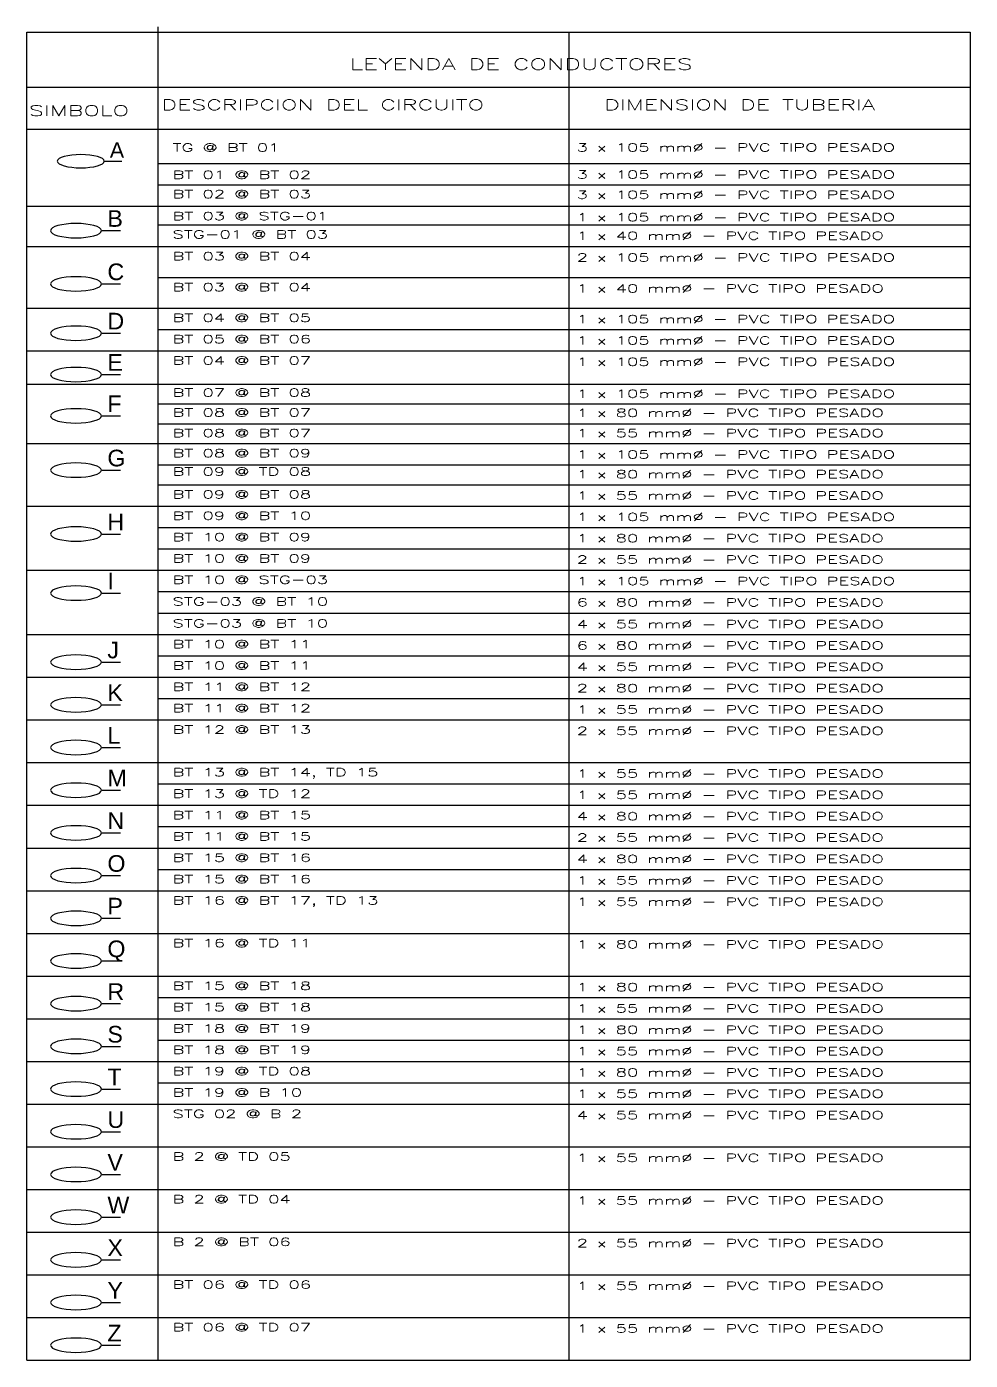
# Model space of a CAD drawing. Header units: inches. Extents: x 1693 to 10990, y 1878 to 5055.
# Drawn here: x 1695.77 to 1725.26, y 2120.28 to 2161.95 of the extents above; entities that cross this region are included whole.
import ezdxf

# ---------------------------------------------------------------- set-up
doc = ezdxf.new("R2010")
doc.units = ezdxf.units.IN
doc.linetypes.add('ACAD_ISO05W100', pattern=[33, 24, -3, 0, -3, 0, -3])
doc.layers.add('06 TEXTOS LEYE', color=120, linetype='Continuous', lineweight=0)
doc.layers.add('SIMBOLO DE CAR.', color=1, linetype='Continuous', lineweight=30)
doc.layers.add('PERIMETRO', color=4, linetype='ACAD_ISO05W100')
doc.styles.add('R80-100', font='romans.shx', dxfattribs={"width": 1.3, "height": 0.16})
doc.styles.get("Standard").update_dxf_attribs({"font": 'arial.ttf'})

# ---------------------------------------------------------------- blocks, each defined once
blk = doc.blocks.new('SIMBOLO')
at = {"color": 1}
blk.add_line((0.626, 0), (1.085, 0), dxfattribs=at)
at = {"color": 1, "extrusion": (0, 0, -1)}
blk.add_ellipse((0.014, 0), major_axis=(0.612, 0), ratio=0.282287, dxfattribs=at)

msp = doc.modelspace()

# ---------------------------------------------------------------- linework, layer by layer
at = {"layer": 'PERIMETRO', "color": 3, "linetype": 'Continuous'}
for p, q in [((1695.774, 2161.775), (1725.262, 2161.775)), ((1695.774, 2120.279), (1695.774, 2161.775)), ((1699.885, 2120.279), (1699.885, 2161.946)), ((1699.885, 2120.279), (1699.885, 2161.775)), ((1712.718, 2161.775), (1712.718, 2120.279)), ((1725.262, 2161.775), (1725.262, 2120.279)), ((1695.774, 2160.061), (1725.262, 2160.061)), ((1695.774, 2158.745), (1725.262, 2158.745)), ((1699.885, 2157.668), (1725.262, 2157.668)), ((1699.885, 2157.001), (1725.262, 2157.001)), ((1695.774, 2156.334), (1725.262, 2156.334)), ((1699.885, 2155.759), (1725.262, 2155.759)), ((1695.774, 2155.077), (1725.262, 2155.077)), ((1699.885, 2155.077), (1725.262, 2155.077)), ((1699.885, 2154.112), (1725.262, 2154.112)), ((1695.774, 2153.154), (1725.262, 2153.154)), ((1699.885, 2152.487), (1725.262, 2152.487)), ((1695.774, 2151.82), (1725.262, 2151.82)), ((1699.885, 2151.82), (1725.262, 2151.82)), ((1695.774, 2150.78), (1725.262, 2150.78)), ((1699.885, 2150.78), (1725.262, 2150.78)), ((1699.885, 2150.161), (1725.262, 2150.161)), ((1699.885, 2149.542), (1725.262, 2149.542)), ((1695.774, 2148.923), (1725.262, 2148.923)), ((1699.885, 2148.256), (1725.262, 2148.256)), ((1699.885, 2147.637), (1725.262, 2147.637)), ((1695.774, 2146.97), (1725.262, 2146.97)), ((1699.885, 2146.304), (1725.262, 2146.304)), ((1699.885, 2145.637), (1725.262, 2145.637)), ((1695.774, 2144.97), (1725.262, 2144.97)), ((1699.885, 2144.97), (1725.262, 2144.97)), ((1699.885, 2144.303), (1725.262, 2144.303)), ((1699.885, 2143.621), (1725.262, 2143.621)), ((1695.774, 2142.954), (1725.262, 2142.954)), ((1699.885, 2142.954), (1725.262, 2142.954)), ((1699.885, 2142.287), (1725.262, 2142.287)), ((1695.774, 2141.62), (1725.262, 2141.62)), ((1699.885, 2140.953), (1725.262, 2140.953)), ((1695.774, 2140.287), (1725.262, 2140.287)), ((1695.774, 2138.953), (1725.262, 2138.953)), ((1699.885, 2138.286), (1725.262, 2138.286)), ((1695.774, 2137.619), (1725.262, 2137.619)), ((1699.885, 2136.952), (1725.262, 2136.952)), ((1695.774, 2136.285), (1725.262, 2136.285)), ((1699.885, 2135.618), (1725.262, 2135.618)), ((1695.774, 2134.951), (1725.262, 2134.951)), ((1695.774, 2133.617), (1725.262, 2133.617)), ((1695.774, 2132.283), (1725.262, 2132.283)), ((1699.885, 2131.616), (1725.262, 2131.616)), ((1695.774, 2130.95), (1725.262, 2130.95)), ((1699.885, 2130.283), (1725.262, 2130.283)), ((1695.774, 2129.616), (1725.262, 2129.616)), ((1699.885, 2128.949), (1725.262, 2128.949)), ((1695.774, 2128.282), (1725.262, 2128.282)), ((1695.774, 2126.948), (1725.262, 2126.948)), ((1695.774, 2125.614), (1725.262, 2125.614)), ((1695.774, 2124.28), (1725.262, 2124.28)), ((1695.774, 2122.946), (1725.262, 2122.946)), ((1695.774, 2121.613), (1725.262, 2121.613)), ((1695.774, 2120.279), (1725.262, 2120.279))]:
    msp.add_line(p, q, dxfattribs=at)

# ---------------------------------------------------------------- block references
at = {"layer": 'SIMBOLO DE CAR.'}
for p, xscale, yscale, zscale, rotation in [((1697.449, 2157.743), 1.2, 1.2, 1.2, 0.01498651626865165), ((1697.296, 2155.573), 1.3, 1.3, 1.3, 0.01498651626865164), ((1697.296, 2153.909), 1.3, 1.3, 1.3, 0.01498651626865164), ((1697.296, 2152.368), 1.3, 1.3, 1.3, 0.01498651626865164), ((1697.296, 2151.077), 1.3, 1.3, 1.3, 0.01498651626865164), ((1697.296, 2149.785), 1.3, 1.3, 1.3, 0.01498651626865164), ((1697.296, 2148.091), 1.3, 1.3, 1.3, 0.01498651626865164), ((1697.296, 2146.095), 1.3, 1.3, 1.3, 0.01498651626865164), ((1697.296, 2144.249), 1.3, 1.3, 1.3, 0.01498651626865164), ((1697.296, 2142.092), 1.3, 1.3, 1.3, 0.01498651626865164), ((1697.296, 2140.759), 1.3, 1.3, 1.3, 0.01498651626865164), ((1697.296, 2139.425), 1.3, 1.3, 1.3, 0.01498651626865164), ((1697.296, 2138.091), 1.3, 1.3, 1.3, 0.01498651626865164), ((1697.296, 2136.757), 1.3, 1.3, 1.3, 0.01498651626865164), ((1697.296, 2135.423), 1.3, 1.3, 1.3, 0.01498651626865164), ((1697.296, 2134.089), 1.3, 1.3, 1.3, 0.01498651626865164), ((1697.296, 2132.755), 1.3, 1.3, 1.3, 0.01498651626865164), ((1697.296, 2131.422), 1.3, 1.3, 1.3, 0.01498651626865164), ((1697.296, 2130.088), 1.3, 1.3, 1.3, 0.01498651626865164), ((1697.296, 2128.754), 1.3, 1.3, 1.3, 0.01498651626865164), ((1697.296, 2127.42), 1.3, 1.3, 1.3, 0.01498651626865164), ((1697.296, 2126.086), 1.3, 1.3, 1.3, 0.01498651626865164), ((1697.296, 2124.752), 1.3, 1.3, 1.3, 0.01498651626865164), ((1697.296, 2123.418), 1.3, 1.3, 1.3, 0.01498651626865164), ((1697.296, 2122.085), 1.3, 1.3, 1.3, 0.01498651626865164), ((1697.296, 2120.751), 1.3, 1.3, 1.3, 0.01498651626865164)]:
    msp.add_blockref('SIMBOLO', p, dxfattribs=dict(at, xscale=xscale, yscale=yscale, zscale=zscale, rotation=rotation))

# ---------------------------------------------------------------- texts
at = {"layer": '06 TEXTOS LEYE', "style": 'R80-100', "width": 1.65}
for s, height, p in [('LEYENDA DE CONDUCTORES', 0.35, (1705.868, 2160.6)), ('DESCRIPCION DEL CIRCUITO', 0.33, (1699.986, 2159.338)), ('DIMENSION DE TUBERIA', 0.33, (1713.823, 2159.338)), ('SIMBOLO', 0.33, (1695.845, 2159.158)), ('TG @ BT 01', 0.25, (1700.331, 2158.043)), ('3 x 105 mm%%C - PVC TIPO PESADO', 0.25, (1712.96, 2158.048)), ('BT 01 @ BT 02', 0.25, (1700.331, 2157.195)), ('3 x 105 mm%%C - PVC TIPO PESADO', 0.25, (1712.96, 2157.2)), ('BT 02 @ BT 03', 0.25, (1700.331, 2156.591)), ('3 x 105 mm%%C - PVC TIPO PESADO', 0.25, (1712.96, 2156.572)), ('BT 03 @ STG-01', 0.25, (1700.331, 2155.906)), ('1 x 105 mm%%C - PVC TIPO PESADO', 0.25, (1712.96, 2155.866)), ('STG-01 @ BT 03', 0.25, (1700.331, 2155.331)), ('1 x 40 mm%%C - PVC TIPO PESADO', 0.25, (1712.96, 2155.291)), ('BT 03 @ BT 04', 0.25, (1700.331, 2154.65)), ('2 x 105 mm%%C - PVC TIPO PESADO', 0.25, (1712.96, 2154.61)), ('BT 03 @ BT 04', 0.25, (1700.331, 2153.684)), ('1 x 40 mm%%C - PVC TIPO PESADO', 0.25, (1712.96, 2153.644)), ('BT 04 @ BT 05', 0.25, (1700.331, 2152.726)), ('1 x 105 mm%%C - PVC TIPO PESADO', 0.25, (1712.96, 2152.686)), ('BT 05 @ BT 06', 0.25, (1700.331, 2152.059)), ('1 x 105 mm%%C - PVC TIPO PESADO', 0.25, (1712.96, 2152.019)), ('BT 04 @ BT 07', 0.25, (1700.331, 2151.392)), ('1 x 105 mm%%C - PVC TIPO PESADO', 0.25, (1712.96, 2151.352)), ('BT 07 @ BT 08', 0.25, (1700.331, 2150.387)), ('1 x 105 mm%%C - PVC TIPO PESADO', 0.25, (1712.96, 2150.355)), ('BT 08 @ BT 07', 0.25, (1700.331, 2149.767)), ('1 x 80 mm%%C - PVC TIPO PESADO', 0.25, (1712.96, 2149.755)), ('BT 08 @ BT 07', 0.25, (1700.331, 2149.126)), ('1 x 55 mm%%C - PVC TIPO PESADO', 0.25, (1712.96, 2149.123)), ('BT 08 @ BT 09', 0.25, (1700.331, 2148.496)), ('1 x 105 mm%%C - PVC TIPO PESADO', 0.25, (1712.96, 2148.456)), ('BT 09 @ TD 08', 0.25, (1700.331, 2147.921)), ('1 x 80 mm%%C - PVC TIPO PESADO', 0.25, (1712.96, 2147.837)), ('BT 09 @ BT 08', 0.25, (1700.331, 2147.21)), ('1 x 55 mm%%C - PVC TIPO PESADO', 0.25, (1712.96, 2147.17)), ('BT 09 @ BT 10', 0.25, (1700.331, 2146.543)), ('1 x 105 mm%%C - PVC TIPO PESADO', 0.25, (1712.96, 2146.503)), ('BT 10 @ BT 09', 0.25, (1700.331, 2145.876)), ('1 x 80 mm%%C - PVC TIPO PESADO', 0.25, (1712.96, 2145.836)), ('BT 10 @ BT 09', 0.25, (1700.331, 2145.209)), ('2 x 55 mm%%C - PVC TIPO PESADO', 0.25, (1712.96, 2145.169)), ('BT 10 @ STG-03', 0.25, (1700.331, 2144.542)), ('1 x 105 mm%%C - PVC TIPO PESADO', 0.25, (1712.96, 2144.502)), ('STG-03 @ BT 10', 0.25, (1700.331, 2143.86)), ('6 x 80 mm%%C - PVC TIPO PESADO', 0.25, (1712.96, 2143.835)), ('STG-03 @ BT 10', 0.25, (1700.331, 2143.179)), ('4 x 55 mm%%C - PVC TIPO PESADO', 0.25, (1712.96, 2143.153)), ('BT 10 @ BT 11', 0.25, (1700.331, 2142.527)), ('6 x 80 mm%%C - PVC TIPO PESADO', 0.25, (1712.96, 2142.487)), ('BT 10 @ BT 11', 0.25, (1700.331, 2141.86)), ('4 x 55 mm%%C - PVC TIPO PESADO', 0.25, (1712.96, 2141.82)), ('BT 11 @ BT 12', 0.25, (1700.331, 2141.193)), ('2 x 80 mm%%C - PVC TIPO PESADO', 0.25, (1712.96, 2141.153)), ('BT 11 @ BT 12', 0.25, (1700.331, 2140.526)), ('1 x 55 mm%%C - PVC TIPO PESADO', 0.25, (1712.96, 2140.486)), ('BT 12 @ BT 13', 0.25, (1700.331, 2139.859)), ('2 x 55 mm%%C - PVC TIPO PESADO', 0.25, (1712.96, 2139.819)), ('BT 13 @ BT 14, TD 15', 0.25, (1700.331, 2138.525)), ('1 x 55 mm%%C - PVC TIPO PESADO', 0.25, (1712.96, 2138.485)), ('BT 13 @ TD 12', 0.25, (1700.331, 2137.858)), ('1 x 55 mm%%C - PVC TIPO PESADO', 0.25, (1712.96, 2137.818)), ('BT 11 @ BT 15', 0.25, (1700.331, 2137.191)), ('4 x 80 mm%%C - PVC TIPO PESADO', 0.25, (1712.96, 2137.151)), ('BT 11 @ BT 15', 0.25, (1700.331, 2136.524)), ('2 x 55 mm%%C - PVC TIPO PESADO', 0.25, (1712.96, 2136.484)), ('BT 15 @ BT 16', 0.25, (1700.331, 2135.857)), ('4 x 80 mm%%C - PVC TIPO PESADO', 0.25, (1712.96, 2135.817)), ('BT 15 @ BT 16', 0.25, (1700.331, 2135.19)), ('1 x 55 mm%%C - PVC TIPO PESADO', 0.25, (1712.96, 2135.15)), ('BT 16 @ BT 17, TD 13', 0.25, (1700.331, 2134.523)), ('1 x 55 mm%%C - PVC TIPO PESADO', 0.25, (1712.96, 2134.483)), ('BT 16 @ TD 11', 0.25, (1700.331, 2133.19)), ('1 x 80 mm%%C - PVC TIPO PESADO', 0.25, (1712.96, 2133.15)), ('BT 15 @ BT 18', 0.25, (1700.331, 2131.856)), ('1 x 80 mm%%C - PVC TIPO PESADO', 0.25, (1712.96, 2131.816)), ('BT 15 @ BT 18', 0.25, (1700.331, 2131.189)), ('1 x 55 mm%%C - PVC TIPO PESADO', 0.25, (1712.96, 2131.149)), ('BT 18 @ BT 19', 0.25, (1700.331, 2130.522)), ('1 x 80 mm%%C - PVC TIPO PESADO', 0.25, (1712.96, 2130.482)), ('BT 18 @ BT 19', 0.25, (1700.331, 2129.855)), ('1 x 55 mm%%C - PVC TIPO PESADO', 0.25, (1712.96, 2129.815)), ('BT 19 @ TD 08', 0.25, (1700.331, 2129.188)), ('1 x 80 mm%%C - PVC TIPO PESADO', 0.25, (1712.96, 2129.148)), ('BT 19 @ B 10', 0.25, (1700.331, 2128.521)), ('1 x 55 mm%%C - PVC TIPO PESADO', 0.25, (1712.96, 2128.481)), ('STG 02 @ B 2', 0.25, (1700.331, 2127.854)), ('4 x 55 mm%%C - PVC TIPO PESADO', 0.25, (1712.96, 2127.814)), ('B 2 @ TD 05', 0.25, (1700.331, 2126.52)), ('1 x 55 mm%%C - PVC TIPO PESADO', 0.25, (1712.96, 2126.48)), ('B 2 @ TD 04', 0.25, (1700.331, 2125.186)), ('1 x 55 mm%%C - PVC TIPO PESADO', 0.25, (1712.96, 2125.146)), ('B 2 @ BT 06', 0.25, (1700.331, 2123.853)), ('2 x 55 mm%%C - PVC TIPO PESADO', 0.25, (1712.96, 2123.813)), ('BT 06 @ TD 06', 0.25, (1700.331, 2122.519)), ('1 x 55 mm%%C - PVC TIPO PESADO', 0.25, (1712.96, 2122.479)), ('BT 06 @ TD 07', 0.25, (1700.331, 2121.185)), ('1 x 55 mm%%C - PVC TIPO PESADO', 0.25, (1712.96, 2121.145))]:
    msp.add_text(s, height=height, dxfattribs=at).set_placement(p)
at = {"layer": 'SIMBOLO DE CAR.', "color": 1, "attachment_point": 1, "rotation": 359.8946}
for s, insert, char_height in [('A', (1698.373, 2158.333), 0.48), ('B', (1698.297, 2156.213), 0.52), ('C', (1698.297, 2154.548), 0.52), ('D', (1698.297, 2153.008), 0.52), ('E', (1698.297, 2151.717), 0.52), ('F', (1698.297, 2150.425), 0.52), ('G', (1698.297, 2148.73), 0.52), ('H', (1698.297, 2146.735), 0.52), ('I', (1698.297, 2144.889), 0.52), ('J', (1698.297, 2142.732), 0.52), ('K', (1698.297, 2141.398), 0.52), ('L', (1698.297, 2140.064), 0.52), ('M', (1698.297, 2138.731), 0.52), ('N', (1698.297, 2137.397), 0.52), ('O', (1698.297, 2136.063), 0.52), ('P', (1698.297, 2134.729), 0.52), ('Q', (1698.297, 2133.395), 0.52), ('R', (1698.297, 2132.061), 0.52), ('S', (1698.297, 2130.727), 0.52), ('T', (1698.297, 2129.394), 0.52), ('U', (1698.297, 2128.06), 0.52), ('V', (1698.297, 2126.726), 0.52), ('W', (1698.297, 2125.392), 0.52), ('X', (1698.297, 2124.058), 0.52), ('Y', (1698.297, 2122.724), 0.52), ('Z', (1698.297, 2121.39), 0.52)]:
    msp.add_mtext_dynamic_manual_height_columns(s, width=0.44458, gutter_width=0.527, heights=[0], dxfattribs=dict(at, insert=insert, char_height=char_height))

doc.saveas('drawing.dxf')
